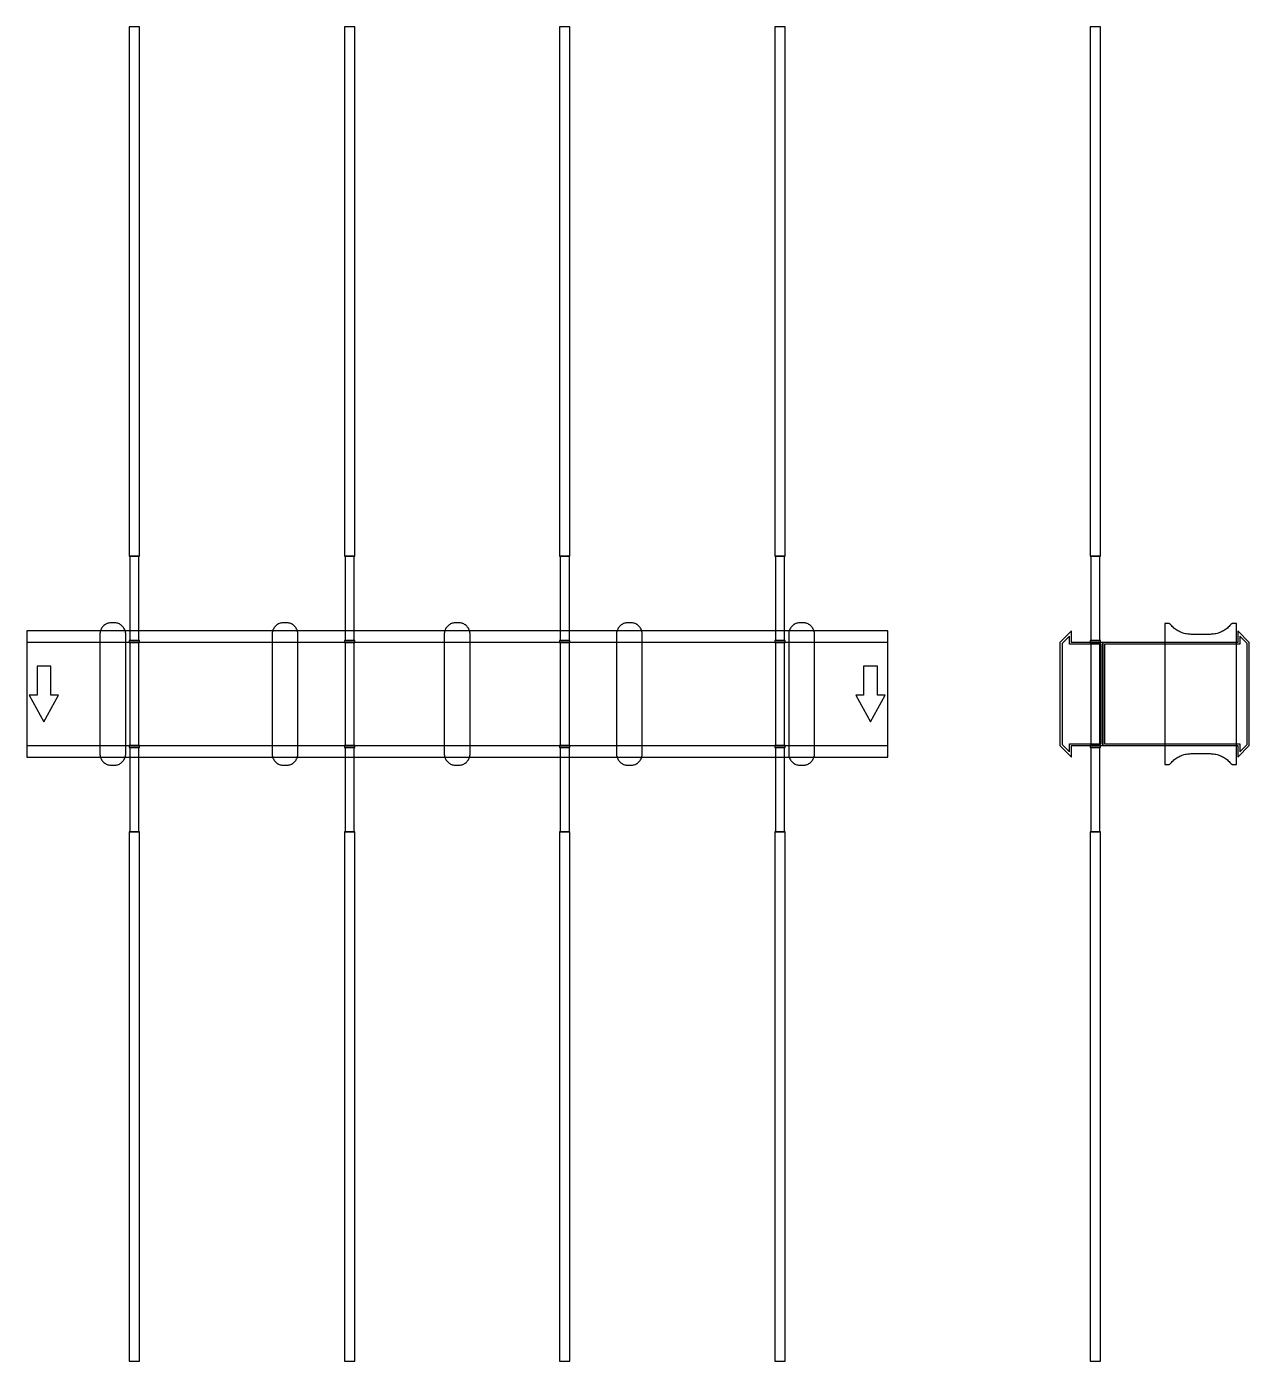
# Model space of a CAD drawing. Extents: x 0 to 1420, y -775 to 775.
import ezdxf

# ---------------------------------------------------------------- set-up
doc = ezdxf.new("R2010")
doc.units = 0
doc.layers.add('Halfen', color=7, linetype='CONTINUOUS')

msp = doc.modelspace()

# ---------------------------------------------------------------- linework, layer by layer
at = {"layer": 'Halfen', "color": 7}
for points in [[(131, 160), (131, 775), (119, 775), (119, 160)], [(381, 160), (381, 775), (369, 775), (369, 160)], [(631, 160), (631, 775), (619, 775), (619, 160)], [(881, 160), (881, 775), (869, 775), (869, 160)], [(1247, 160), (1247, 775), (1235, 775), (1235, 160)], [(130.25, 62), (130.25, 160), (119.75, 160), (119.75, 62)], [(380.25, 62), (380.25, 160), (369.75, 160), (369.75, 62)], [(630.25, 62), (630.25, 160), (619.75, 160), (619.75, 62)], [(880.25, 62), (880.25, 160), (869.75, 160), (869.75, 62)], [(1246.25, 62), (1246.25, 160), (1235.75, 160), (1235.75, 62)], [(115, -69.3), (115, -56.8), (115, 69.3), (114.958, 70.359), (114.834, 71.412), (114.627, 72.452), (114.339, 73.472), (113.972, 74.466), (113.529, 75.429), (113.011, 76.354), (112.422, 77.235), (111.765, 78.068), (111.046, 78.846), (110.268, 79.565), (109.435, 80.222), (108.554, 80.811), (107.629, 81.329), (106.666, 81.772), (105.672, 82.139), (104.652, 82.427), (103.612, 82.634), (102.559, 82.758), (101.5, 82.8), (98.5, 82.8), (97.441, 82.758), (96.388, 82.634), (95.348, 82.427), (94.328, 82.139), (93.334, 81.772), (92.371, 81.329), (91.446, 80.811), (90.565, 80.222), (89.732, 79.565), (88.954, 78.846), (88.235, 78.068), (87.578, 77.235), (86.989, 76.354), (86.471, 75.429), (86.028, 74.466), (85.661, 73.472), (85.373, 72.452), (85.166, 71.412), (85.042, 70.359), (85, 69.3), (85, -56.8), (85, -69.3), (85.042, -70.359), (85.166, -71.412), (85.373, -72.452), (85.661, -73.472), (86.028, -74.466), (86.471, -75.429), (86.989, -76.354), (87.578, -77.235), (88.235, -78.068), (88.954, -78.846), (89.732, -79.565), (90.565, -80.222), (91.446, -80.811), (92.371, -81.329), (93.334, -81.772), (94.328, -82.139), (95.348, -82.427), (96.388, -82.634), (97.441, -82.758), (98.5, -82.8), (101.5, -82.8), (102.559, -82.758), (103.612, -82.634), (104.652, -82.427), (105.672, -82.139), (106.666, -81.772), (107.629, -81.329), (108.554, -80.811), (109.435, -80.222), (110.268, -79.565), (111.046, -78.846), (111.765, -78.068), (112.422, -77.235), (113.011, -76.354), (113.529, -75.429), (113.972, -74.466), (114.339, -73.472), (114.627, -72.452), (114.834, -71.412), (114.958, -70.359), (115, -69.3)], [(315, -69.3), (315, -56.8), (315, 69.3), (314.958, 70.359), (314.834, 71.412), (314.627, 72.452), (314.339, 73.472), (313.972, 74.466), (313.529, 75.429), (313.011, 76.354), (312.422, 77.235), (311.765, 78.068), (311.046, 78.846), (310.268, 79.565), (309.435, 80.222), (308.554, 80.811), (307.629, 81.329), (306.666, 81.772), (305.672, 82.139), (304.652, 82.427), (303.612, 82.634), (302.559, 82.758), (301.5, 82.8), (298.5, 82.8), (297.441, 82.758), (296.388, 82.634), (295.348, 82.427), (294.328, 82.139), (293.334, 81.772), (292.371, 81.329), (291.446, 80.811), (290.565, 80.222), (289.732, 79.565), (288.954, 78.846), (288.235, 78.068), (287.578, 77.235), (286.989, 76.354), (286.471, 75.429), (286.028, 74.466), (285.661, 73.472), (285.373, 72.452), (285.166, 71.412), (285.042, 70.359), (285, 69.3), (285, -56.8), (285, -69.3), (285.042, -70.359), (285.166, -71.412), (285.373, -72.452), (285.661, -73.472), (286.028, -74.466), (286.471, -75.429), (286.989, -76.354), (287.578, -77.235), (288.235, -78.068), (288.954, -78.846), (289.732, -79.565), (290.565, -80.222), (291.446, -80.811), (292.371, -81.329), (293.334, -81.772), (294.328, -82.139), (295.348, -82.427), (296.388, -82.634), (297.441, -82.758), (298.5, -82.8), (301.5, -82.8), (302.559, -82.758), (303.612, -82.634), (304.652, -82.427), (305.672, -82.139), (306.666, -81.772), (307.629, -81.329), (308.554, -80.811), (309.435, -80.222), (310.268, -79.565), (311.046, -78.846), (311.765, -78.068), (312.422, -77.235), (313.011, -76.354), (313.529, -75.429), (313.972, -74.466), (314.339, -73.472), (314.627, -72.452), (314.834, -71.412), (314.958, -70.359), (315, -69.3)], [(515, -69.3), (515, -56.8), (515, 69.3), (514.958, 70.359), (514.834, 71.412), (514.627, 72.452), (514.339, 73.472), (513.972, 74.466), (513.529, 75.429), (513.011, 76.354), (512.422, 77.235), (511.765, 78.068), (511.046, 78.846), (510.268, 79.565), (509.435, 80.222), (508.554, 80.811), (507.629, 81.329), (506.666, 81.772), (505.672, 82.139), (504.652, 82.427), (503.612, 82.634), (502.559, 82.758), (501.5, 82.8), (498.5, 82.8), (497.441, 82.758), (496.388, 82.634), (495.348, 82.427), (494.328, 82.139), (493.334, 81.772), (492.371, 81.329), (491.446, 80.811), (490.565, 80.222), (489.732, 79.565), (488.954, 78.846), (488.235, 78.068), (487.578, 77.235), (486.989, 76.354), (486.471, 75.429), (486.028, 74.466), (485.661, 73.472), (485.373, 72.452), (485.166, 71.412), (485.042, 70.359), (485, 69.3), (485, -56.8), (485, -69.3), (485.042, -70.359), (485.166, -71.412), (485.373, -72.452), (485.661, -73.472), (486.028, -74.466), (486.471, -75.429), (486.989, -76.354), (487.578, -77.235), (488.235, -78.068), (488.954, -78.846), (489.732, -79.565), (490.565, -80.222), (491.446, -80.811), (492.371, -81.329), (493.334, -81.772), (494.328, -82.139), (495.348, -82.427), (496.388, -82.634), (497.441, -82.758), (498.5, -82.8), (501.5, -82.8), (502.559, -82.758), (503.612, -82.634), (504.652, -82.427), (505.672, -82.139), (506.666, -81.772), (507.629, -81.329), (508.554, -80.811), (509.435, -80.222), (510.268, -79.565), (511.046, -78.846), (511.765, -78.068), (512.422, -77.235), (513.011, -76.354), (513.529, -75.429), (513.972, -74.466), (514.339, -73.472), (514.627, -72.452), (514.834, -71.412), (514.958, -70.359), (515, -69.3)], [(715, -69.3), (715, -56.8), (715, 69.3), (714.958, 70.359), (714.834, 71.412), (714.627, 72.452), (714.339, 73.472), (713.972, 74.466), (713.529, 75.429), (713.011, 76.354), (712.422, 77.235), (711.765, 78.068), (711.046, 78.846), (710.268, 79.565), (709.435, 80.222), (708.554, 80.811), (707.629, 81.329), (706.666, 81.772), (705.672, 82.139), (704.652, 82.427), (703.612, 82.634), (702.559, 82.758), (701.5, 82.8), (698.5, 82.8), (697.441, 82.758), (696.388, 82.634), (695.348, 82.427), (694.328, 82.139), (693.334, 81.772), (692.371, 81.329), (691.446, 80.811), (690.565, 80.222), (689.732, 79.565), (688.954, 78.846), (688.235, 78.068), (687.578, 77.235), (686.989, 76.354), (686.471, 75.429), (686.028, 74.466), (685.661, 73.472), (685.373, 72.452), (685.166, 71.412), (685.042, 70.359), (685, 69.3), (685, -56.8), (685, -69.3), (685.042, -70.359), (685.166, -71.412), (685.373, -72.452), (685.661, -73.472), (686.028, -74.466), (686.471, -75.429), (686.989, -76.354), (687.578, -77.235), (688.235, -78.068), (688.954, -78.846), (689.732, -79.565), (690.565, -80.222), (691.446, -80.811), (692.371, -81.329), (693.334, -81.772), (694.328, -82.139), (695.348, -82.427), (696.388, -82.634), (697.441, -82.758), (698.5, -82.8), (701.5, -82.8), (702.559, -82.758), (703.612, -82.634), (704.652, -82.427), (705.672, -82.139), (706.666, -81.772), (707.629, -81.329), (708.554, -80.811), (709.435, -80.222), (710.268, -79.565), (711.046, -78.846), (711.765, -78.068), (712.422, -77.235), (713.011, -76.354), (713.529, -75.429), (713.972, -74.466), (714.339, -73.472), (714.627, -72.452), (714.834, -71.412), (714.958, -70.359), (715, -69.3)], [(915, -69.3), (915, -56.8), (915, 69.3), (914.958, 70.359), (914.834, 71.412), (914.627, 72.452), (914.339, 73.472), (913.972, 74.466), (913.529, 75.429), (913.011, 76.354), (912.422, 77.235), (911.765, 78.068), (911.046, 78.846), (910.268, 79.565), (909.435, 80.222), (908.554, 80.811), (907.629, 81.329), (906.666, 81.772), (905.672, 82.139), (904.652, 82.427), (903.612, 82.634), (902.559, 82.758), (901.5, 82.8), (898.5, 82.8), (897.441, 82.758), (896.388, 82.634), (895.348, 82.427), (894.328, 82.139), (893.334, 81.772), (892.371, 81.329), (891.446, 80.811), (890.565, 80.222), (889.732, 79.565), (888.954, 78.846), (888.235, 78.068), (887.578, 77.235), (886.989, 76.354), (886.471, 75.429), (886.028, 74.466), (885.661, 73.472), (885.373, 72.452), (885.166, 71.412), (885.042, 70.359), (885, 69.3), (885, -56.8), (885, -69.3), (885.042, -70.359), (885.166, -71.412), (885.373, -72.452), (885.661, -73.472), (886.028, -74.466), (886.471, -75.429), (886.989, -76.354), (887.578, -77.235), (888.235, -78.068), (888.954, -78.846), (889.732, -79.565), (890.565, -80.222), (891.446, -80.811), (892.371, -81.329), (893.334, -81.772), (894.328, -82.139), (895.348, -82.427), (896.388, -82.634), (897.441, -82.758), (898.5, -82.8), (901.5, -82.8), (902.559, -82.758), (903.612, -82.634), (904.652, -82.427), (905.672, -82.139), (906.666, -81.772), (907.629, -81.329), (908.554, -80.811), (909.435, -80.222), (910.268, -79.565), (911.046, -78.846), (911.765, -78.068), (912.422, -77.235), (913.011, -76.354), (913.529, -75.429), (913.972, -74.466), (914.339, -73.472), (914.627, -72.452), (914.834, -71.412), (914.958, -70.359), (915, -69.3)], [(1405, -81.8), (1405, 81.8), (1401, 81.8), (1400.846, 81.797), (1400.691, 81.786), (1400.538, 81.769), (1400.385, 81.746), (1400.234, 81.715), (1400.084, 81.678), (1399.936, 81.634), (1399.789, 81.584), (1399.646, 81.527), (1399.505, 81.464), (1399.366, 81.395), (1399.231, 81.32), (1399.1, 81.239), (1398.972, 81.153), (1398.848, 81.06), (1398.728, 80.963), (1398.613, 80.86), (1398.502, 80.752), (1398.397, 80.639), (1398.296, 80.522), (1397.41, 79.491), (1396.479, 78.5), (1395.505, 77.551), (1394.491, 76.646), (1393.437, 75.787), (1392.347, 74.975), (1391.222, 74.211), (1390.064, 73.499), (1388.876, 72.838), (1387.66, 72.23), (1386.418, 71.676), (1385.153, 71.178), (1383.867, 70.736), (1382.563, 70.351), (1381.243, 70.024), (1379.911, 69.756), (1378.567, 69.547), (1377.216, 69.397), (1375.859, 69.307), (1374.5, 69.277), (1352.5, 69.277), (1351.141, 69.307), (1349.784, 69.397), (1348.433, 69.547), (1347.089, 69.756), (1345.757, 70.024), (1344.437, 70.351), (1343.133, 70.736), (1341.847, 71.178), (1340.582, 71.676), (1339.34, 72.23), (1338.124, 72.838), (1336.936, 73.499), (1335.778, 74.211), (1334.653, 74.975), (1333.563, 75.787), (1332.509, 76.646), (1331.495, 77.551), (1330.521, 78.5), (1329.59, 79.491), (1328.704, 80.522), (1328.603, 80.639), (1328.498, 80.752), (1328.387, 80.86), (1328.272, 80.963), (1328.152, 81.06), (1328.028, 81.153), (1327.9, 81.239), (1327.769, 81.32), (1327.634, 81.395), (1327.495, 81.464), (1327.354, 81.527), (1327.211, 81.584), (1327.064, 81.634), (1326.916, 81.678), (1326.766, 81.715), (1326.615, 81.746), (1326.462, 81.769), (1326.309, 81.786), (1326.154, 81.797), (1326, 81.8), (1322, 81.8), (1322, -81.8), (1326, -81.8), (1326.154, -81.797), (1326.309, -81.786), (1326.462, -81.769), (1326.615, -81.746), (1326.766, -81.715), (1326.916, -81.678), (1327.064, -81.634), (1327.211, -81.584), (1327.354, -81.527), (1327.495, -81.464), (1327.634, -81.395), (1327.769, -81.32), (1327.9, -81.239), (1328.028, -81.153), (1328.152, -81.06), (1328.272, -80.963), (1328.387, -80.86), (1328.498, -80.752), (1328.603, -80.639), (1328.704, -80.522), (1329.59, -79.491), (1330.521, -78.5), (1331.495, -77.551), (1332.509, -76.646), (1333.563, -75.787), (1334.653, -74.975), (1335.778, -74.211), (1336.936, -73.499), (1338.124, -72.838), (1339.34, -72.23), (1340.582, -71.676), (1341.847, -71.178), (1343.133, -70.736), (1344.437, -70.351), (1345.757, -70.024), (1347.089, -69.756), (1348.433, -69.547), (1349.784, -69.397), (1351.141, -69.307), (1352.5, -69.277), (1374.5, -69.277), (1375.859, -69.307), (1377.216, -69.397), (1378.567, -69.547), (1379.911, -69.756), (1381.243, -70.024), (1382.563, -70.351), (1383.867, -70.736), (1385.153, -71.178), (1386.418, -71.676), (1387.66, -72.23), (1388.876, -72.838), (1390.064, -73.499), (1391.222, -74.211), (1392.347, -74.975), (1393.437, -75.787), (1394.491, -76.646), (1395.505, -77.551), (1396.479, -78.5), (1397.41, -79.491), (1398.296, -80.522), (1398.397, -80.639), (1398.502, -80.752), (1398.613, -80.86), (1398.728, -80.963), (1398.848, -81.06), (1398.972, -81.153), (1399.1, -81.239), (1399.231, -81.32), (1399.366, -81.395), (1399.505, -81.464), (1399.646, -81.527), (1399.789, -81.584), (1399.936, -81.634), (1400.084, -81.678), (1400.234, -81.715), (1400.385, -81.746), (1400.538, -81.769), (1400.691, -81.786), (1400.846, -81.797), (1401, -81.8)], [(0, -73.5), (1000, -73.5), (1000, 73.5), (0, 73.5)], [(131, 60), (131, 62), (119, 62), (119, 60)], [(381, 60), (381, 62), (369, 62), (369, 60)], [(631, 60), (631, 62), (619, 62), (619, 60)], [(881, 60), (881, 62), (869, 62), (869, 60)], [(1250, -60), (1250, 60), (1213.5, 60), (1213.5, 73.5), (1200, 60), (1200, -60), (1213.5, -73.5), (1213.5, -60)], [(1248, -58), (1248, 58), (1211, 58), (1211, 67.25), (1202.5, 58.75), (1202.5, -58.75), (1211, -67.25), (1211, -58)], [(1247, 60), (1247, 62), (1235, 62), (1235, 60)], [(1420, -60), (1420, 60), (1406.5, 73.5), (1406.5, 60), (1250, 60), (1250, -60), (1406.5, -60), (1406.5, -73.5)], [(1417.5, -58.75), (1417.5, 58.75), (1409, 67.25), (1409, 58), (1252, 58), (1252, -58), (1409, -58), (1409, -67.25)], [(0, -60), (1000, -60), (1000, 60), (0, 60)], [(130.25, -60), (130.25, 60), (119.75, 60), (119.75, -60)], [(380.25, -60), (380.25, 60), (369.75, 60), (369.75, -60)], [(630.25, -60), (630.25, 60), (619.75, 60), (619.75, -60)], [(880.25, -60), (880.25, 60), (869.75, 60), (869.75, -60)], [(1246.25, -60), (1246.25, 60), (1235.75, 60), (1235.75, -60)], [(20, -32.5), (37, -1.5), (28, -1.5), (28, 32.5), (12, 32.5), (12, -1.5), (3, -1.5)], [(980, -32.5), (997, -1.5), (988, -1.5), (988, 32.5), (972, 32.5), (972, -1.5), (963, -1.5)], [(131, -62), (131, -60), (119, -60), (119, -62)], [(130.25, -160), (130.25, -62), (119.75, -62), (119.75, -160)], [(381, -62), (381, -60), (369, -60), (369, -62)], [(380.25, -160), (380.25, -62), (369.75, -62), (369.75, -160)], [(631, -62), (631, -60), (619, -60), (619, -62)], [(630.25, -160), (630.25, -62), (619.75, -62), (619.75, -160)], [(881, -62), (881, -60), (869, -60), (869, -62)], [(880.25, -160), (880.25, -62), (869.75, -62), (869.75, -160)], [(1247, -62), (1247, -60), (1235, -60), (1235, -62)], [(1246.25, -160), (1246.25, -62), (1235.75, -62), (1235.75, -160)], [(131, -775), (131, -160), (119, -160), (119, -775)], [(381, -775), (381, -160), (369, -160), (369, -775)], [(631, -775), (631, -160), (619, -160), (619, -775)], [(881, -775), (881, -160), (869, -160), (869, -775)], [(1247, -775), (1247, -160), (1235, -160), (1235, -775)]]:
    msp.add_lwpolyline(points, close=True, dxfattribs=at)

doc.saveas('drawing.dxf')
